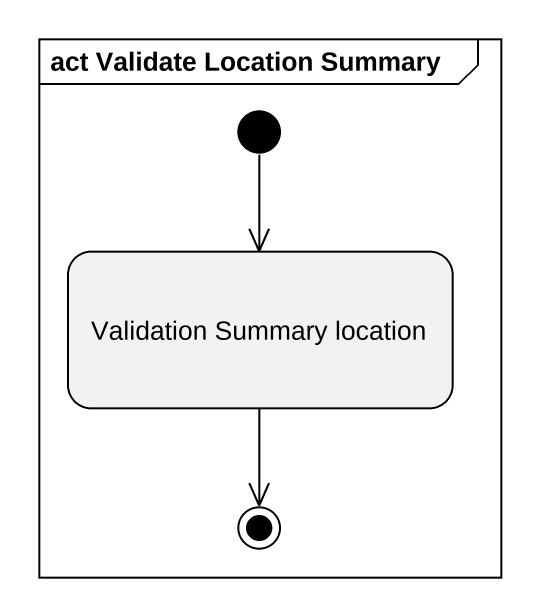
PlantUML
@startuml
mainframe act Validate Location Summary
hide empty description
state "Validation Summary location" as Validation_Summary_location
[*] --> Validation_Summary_location
Validation_Summary_location --> [*]
@enduml
